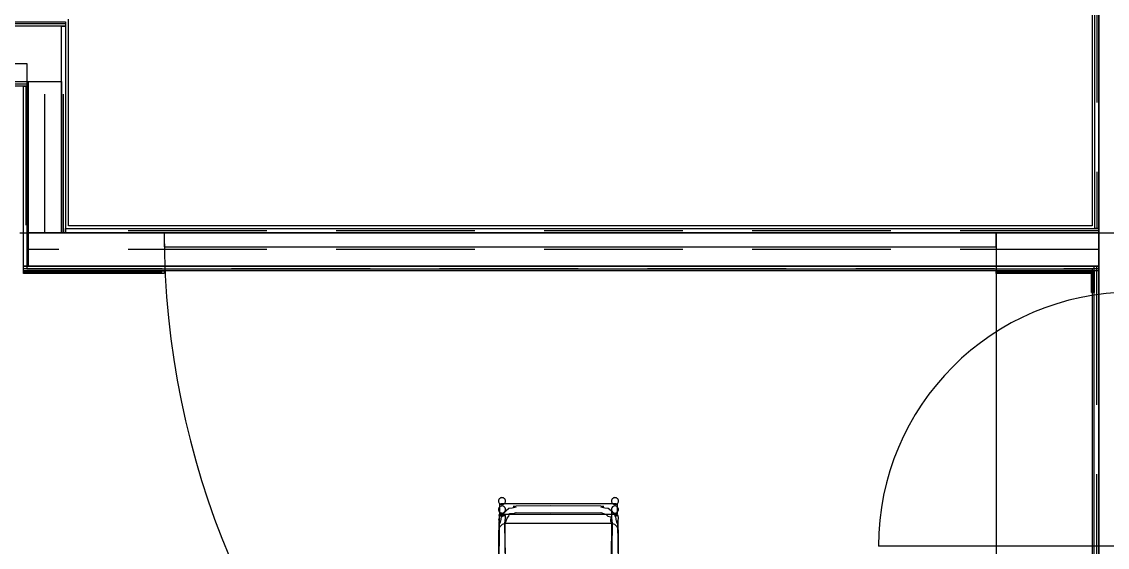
# Model space of a CAD drawing. Header units: millimetres. Extents: x -28.2 to 24.3, y -24.8 to 12.4.
# Drawn here: x -2.22 to 1.694, y 3.108 to 5.001 of the extents above; entities that cross this region are included whole.
import ezdxf

# ---------------------------------------------------------------- set-up
doc = ezdxf.new("R2010")
doc.units = ezdxf.units.MM
doc.linetypes.add('Dashed', pattern=[0.75, 0.5, -0.25])
for name, color, linetype in [('EJE_MUROS', 8, 'Continuous'), ('FURNISHINGELEMENT', 8, 'Continuous'), ('LOSAS', 3, 'Continuous'), ('MUROS', 7, 'Continuous'), ('PUERTAS', 6, 'Continuous')]:
    doc.layers.add(name, color=color, linetype=linetype)

msp = doc.modelspace()

# ---------------------------------------------------------------- linework, layer by layer
at = {"layer": 'EJE_MUROS', "linetype": 'Dashed'}
for p, q in [((1.6563, 5.9607), (1.6563, 4.2559)), ((-2.0612, 4.9934), (-5.8762, 4.9934)), ((-2.0687, 4.2409), (-2.0687, 4.9859)), ((-2.2932, 4.7774), (-2.1962, 4.7774)), ((-2.1362, 4.2409), (-2.1362, 4.7859)), ((-2.2047, 4.7689), (-2.2047, 4.1209)), ((1.6638, 4.2484), (-2.0612, 4.2484)), ((1.6638, 4.1809), (-2.1962, 4.1809)), ((-2.2132, 4.1124), (1.6638, 4.1124)), ((1.6553, 4.1209), (1.6553, 0.8359)), ((-2.2132, 4.0989), (-1.7062, 4.0989)), ((1.2938, 4.0989), (1.6468, 4.0989)), ((1.6418, 4.0939), (1.6418, 4.0262))]:
    msp.add_line(p, q, dxfattribs=at)
at = {"layer": 'FURNISHINGELEMENT'}
for p, q in [((-0.4995, 3.2793, 1.1419), (-0.5007, 3.2768, 1.1421)), ((-0.5007, 3.2768, 1.1421), (-0.5007, 3.274, 1.1423)), ((-0.5007, 3.274, 1.1423), (-0.5007, 3.2712, 1.1426)), ((-0.5007, 3.2712, 1.1426), (-0.4995, 3.2686, 1.1428)), ((-0.4994, 3.2501, 0.7969), (-0.5001, 3.2481, 0.797)), ((-0.4983, 3.2819, 1.1416), (-0.4995, 3.2793, 1.1419)), ((-0.4995, 3.2686, 1.1428), (-0.4983, 3.2661, 1.143)), ((-0.4965, 3.2535, 0.7968), (-0.4994, 3.2501, 0.7969)), ((-0.4961, 3.2836, 1.1415), (-0.4983, 3.2819, 1.1416)), ((-0.4983, 3.2661, 1.143), (-0.4961, 3.2643, 1.1432)), ((-0.4925, 3.2639, 1.1351), (-0.4971, 3.2634, 1.1305)), ((-0.4971, 3.2634, 1.1305), (-0.4971, 3.2255, 1.1338)), ((-0.4946, 3.2546, 0.7967), (-0.4965, 3.2535, 0.7968)), ((-0.4939, 3.2854, 1.1413), (-0.4961, 3.2836, 1.1415)), ((-0.4961, 3.2643, 1.1432), (-0.4939, 3.2626, 1.1433)), ((-0.4927, 3.2557, 0.7967), (-0.4946, 3.2546, 0.7967)), ((-0.4904, 3.2862, 1.1413), (-0.4939, 3.2854, 1.1413)), ((-0.4939, 3.2626, 1.1433), (-0.4904, 3.2618, 1.1434)), ((-0.4899, 3.2562, 0.7967), (-0.4927, 3.2557, 0.7967)), ((-0.4878, 3.2643, 1.1398), (-0.4925, 3.2639, 1.1351)), ((-0.4884, 3.2866, 1.1412), (-0.4904, 3.2862, 1.1413)), ((-0.4904, 3.2618, 1.1434), (-0.4884, 3.2613, 1.1434)), ((-0.4884, 3.2565, 0.7966), (-0.4899, 3.2562, 0.7967)), ((-0.4863, 3.2862, 1.1413), (-0.4884, 3.2866, 1.1412)), ((-0.4884, 3.2613, 1.1434), (-0.4863, 3.2618, 1.1434)), ((-0.484, 3.2557, 0.7967), (-0.4884, 3.2565, 0.7966)), ((-0.4815, 3.2644, 1.1415), (-0.4878, 3.2643, 1.1398)), ((-0.4829, 3.2854, 1.1413), (-0.4863, 3.2862, 1.1413)), ((-0.4863, 3.2618, 1.1434), (-0.4829, 3.2626, 1.1433)), ((-0.4802, 3.2535, 0.7968), (-0.484, 3.2557, 0.7967)), ((-0.4806, 3.2836, 1.1415), (-0.4829, 3.2854, 1.1413)), ((-0.4829, 3.2626, 1.1433), (-0.4806, 3.2643, 1.1432)), ((-0.4751, 3.2646, 1.1431), (-0.4815, 3.2644, 1.1415)), ((-0.4784, 3.2819, 1.1416), (-0.4806, 3.2836, 1.1415)), ((-0.4806, 3.2643, 1.1432), (-0.4784, 3.2661, 1.143)), ((-0.4774, 3.2501, 0.7969), (-0.4802, 3.2535, 0.7968)), ((-0.4772, 3.2793, 1.1419), (-0.4784, 3.2819, 1.1416)), ((-0.4784, 3.2661, 1.143), (-0.4772, 3.2686, 1.1428)), ((-0.4759, 3.246, 0.7971), (-0.4774, 3.2501, 0.7969)), ((-0.476, 3.2768, 1.1421), (-0.4772, 3.2793, 1.1419)), ((-0.4772, 3.2686, 1.1428), (-0.476, 3.2712, 1.1426)), ((-0.476, 3.274, 1.1423), (-0.476, 3.2768, 1.1421)), ((-0.476, 3.2712, 1.1426), (-0.476, 3.274, 1.1423)), ((-0.0941, 3.2646, 1.1431), (-0.4751, 3.2646, 1.1431)), ((-0.4514, 3.2488, 0.3637), (-0.4637, 3.2473, 0.3613)), ((-0.437, 3.2521, 0.3626), (-0.4514, 3.2488, 0.3637)), ((-0.437, 3.2556, 0.3582), (-0.448, 3.2547, 0.3527)), ((-0.448, 3.2547, 0.3527), (-0.437, 3.2521, 0.3626)), ((-0.3126, 3.2569, 0.3527), (-0.437, 3.2556, 0.3582)), ((-0.1322, 3.2556, 0.3582), (-0.3126, 3.2569, 0.3527)), ((-0.1212, 3.2547, 0.3527), (-0.1322, 3.2556, 0.3582)), ((-0.1322, 3.2521, 0.3626), (-0.1212, 3.2547, 0.3527)), ((-0.1179, 3.2488, 0.3637), (-0.1322, 3.2521, 0.3626)), ((-0.1055, 3.2473, 0.3613), (-0.1179, 3.2488, 0.3637)), ((-0.0878, 3.2644, 1.1415), (-0.0941, 3.2646, 1.1431)), ((-0.0922, 3.2501, 0.7969), (-0.0937, 3.246, 0.7971)), ((-0.0923, 3.2793, 1.1419), (-0.0935, 3.2768, 1.1421)), ((-0.0935, 3.2768, 1.1421), (-0.0935, 3.274, 1.1423)), ((-0.0935, 3.274, 1.1423), (-0.0935, 3.2712, 1.1426)), ((-0.0935, 3.2712, 1.1426), (-0.0923, 3.2686, 1.1428)), ((-0.0911, 3.2819, 1.1416), (-0.0923, 3.2793, 1.1419)), ((-0.0923, 3.2686, 1.1428), (-0.0911, 3.2661, 1.143)), ((-0.0893, 3.2535, 0.7968), (-0.0922, 3.2501, 0.7969)), ((-0.0889, 3.2836, 1.1415), (-0.0911, 3.2819, 1.1416)), ((-0.0911, 3.2661, 1.143), (-0.0889, 3.2643, 1.1432)), ((-0.0855, 3.2557, 0.7967), (-0.0893, 3.2535, 0.7968)), ((-0.0867, 3.2854, 1.1413), (-0.0889, 3.2836, 1.1415)), ((-0.0889, 3.2643, 1.1432), (-0.0867, 3.2626, 1.1433)), ((-0.0814, 3.2643, 1.1398), (-0.0878, 3.2644, 1.1415)), ((-0.0832, 3.2862, 1.1413), (-0.0867, 3.2854, 1.1413)), ((-0.0867, 3.2626, 1.1433), (-0.0832, 3.2618, 1.1434)), ((-0.0812, 3.2565, 0.7966), (-0.0855, 3.2557, 0.7967)), ((-0.0812, 3.2866, 1.1412), (-0.0832, 3.2862, 1.1413)), ((-0.0832, 3.2618, 1.1434), (-0.0812, 3.2613, 1.1434)), ((-0.0768, 3.2639, 1.1351), (-0.0814, 3.2643, 1.1398)), ((-0.0791, 3.2862, 1.1413), (-0.0812, 3.2866, 1.1412)), ((-0.0812, 3.2613, 1.1434), (-0.0791, 3.2618, 1.1434)), ((-0.0768, 3.2557, 0.7967), (-0.0812, 3.2565, 0.7966)), ((-0.0756, 3.2854, 1.1413), (-0.0791, 3.2862, 1.1413)), ((-0.0791, 3.2618, 1.1434), (-0.0756, 3.2626, 1.1433)), ((-0.0721, 3.2634, 1.1305), (-0.0768, 3.2639, 1.1351)), ((-0.073, 3.2535, 0.7968), (-0.0768, 3.2557, 0.7967)), ((-0.0734, 3.2836, 1.1415), (-0.0756, 3.2854, 1.1413)), ((-0.0756, 3.2626, 1.1433), (-0.0734, 3.2643, 1.1432)), ((-0.0712, 3.2819, 1.1416), (-0.0734, 3.2836, 1.1415)), ((-0.0734, 3.2643, 1.1432), (-0.0712, 3.2661, 1.143)), ((-0.0702, 3.2501, 0.7969), (-0.073, 3.2535, 0.7968)), ((-0.0721, 3.2255, 1.1338), (-0.0721, 3.2634, 1.1305)), ((-0.07, 3.2793, 1.1419), (-0.0712, 3.2819, 1.1416)), ((-0.0712, 3.2661, 1.143), (-0.07, 3.2686, 1.1428)), ((-0.0686, 3.246, 0.7971), (-0.0702, 3.2501, 0.7969)), ((-0.0688, 3.2768, 1.1421), (-0.07, 3.2793, 1.1419)), ((-0.07, 3.2686, 1.1428), (-0.0688, 3.2712, 1.1426)), ((-0.0688, 3.274, 1.1423), (-0.0688, 3.2768, 1.1421)), ((-0.0688, 3.2712, 1.1426), (-0.0688, 3.274, 1.1423)), ((-0.5001, 3.2481, 0.797), (-0.5009, 3.246, 0.7971)), ((-0.5009, 3.246, 0.7971), (-0.5009, 3.2416, 0.7973)), ((-0.5009, 3.2416, 0.7973), (-0.5001, 3.2395, 0.7974)), ((-0.5001, 3.2395, 0.7974), (-0.4994, 3.2374, 0.7975)), ((-0.4986, 3.2047, 0.7555), (-0.5, 3.2108, 0.755)), ((-0.5, 3.2108, 0.755), (-0.4997, 3.202, 0.753)), ((-0.4994, 3.2374, 0.7975), (-0.4979, 3.2357, 0.7976)), ((-0.4987, 3.2242, 0.767), (-0.4989, 3.2156, 0.7598)), ((-0.4989, 3.2156, 0.7598), (-0.4986, 3.2047, 0.7555)), ((-0.4972, 3.218, 0.7639), (-0.4987, 3.2242, 0.767)), ((-0.4979, 3.2357, 0.7976), (-0.4965, 3.2341, 0.7976)), ((-0.4955, 3.2223, 0.7696), (-0.4973, 3.2273, 0.7734)), ((-0.4973, 3.2273, 0.7734), (-0.4972, 3.218, 0.7639)), ((-0.4971, 3.2255, 1.1338), (-0.4925, 3.2259, 1.1384)), ((-0.4965, 3.2341, 0.7976), (-0.4946, 3.233, 0.7977)), ((-0.4952, 3.2285, 0.7785), (-0.4955, 3.2223, 0.7696)), ((-0.4919, 3.2205, 0.7701), (-0.4952, 3.2285, 0.7785)), ((-0.4946, 3.233, 0.7977), (-0.4927, 3.2318, 0.7977)), ((-0.4927, 3.2318, 0.7977), (-0.4899, 3.2314, 0.7977)), ((-0.4925, 3.2259, 1.1384), (-0.4878, 3.2263, 1.1431)), ((-0.4909, 3.2201, 0.3613), (-0.4924, 3.2078, 0.3637)), ((-0.4884, 3.2262, 0.7785), (-0.4919, 3.2285, 0.782)), ((-0.4919, 3.2285, 0.782), (-0.4919, 3.2205, 0.7701)), ((-0.4821, 3.2311, 0.3626), (-0.4909, 3.2201, 0.3613)), ((-0.4899, 3.2314, 0.7977), (-0.4884, 3.2311, 0.7978)), ((-0.4884, 3.2311, 0.7978), (-0.484, 3.2318, 0.7977)), ((-0.4791, 3.2256, 0.7705), (-0.4884, 3.2262, 0.7785)), ((-0.4884, 3.2192, 0.7714), (-0.4791, 3.2256, 0.7705)), ((-0.4762, 3.2217, 0.7598), (-0.4884, 3.2192, 0.7714)), ((-0.4878, 3.2263, 1.1431), (-0.48, 3.2265, 1.1452)), ((-0.484, 3.2318, 0.7977), (-0.4802, 3.2341, 0.7976)), ((-0.4737, 3.2393, 0.3626), (-0.4821, 3.2311, 0.3626)), ((-0.4802, 3.2341, 0.7976), (-0.4774, 3.2374, 0.7975)), ((-0.48, 3.2265, 1.1452), (-0.4751, 3.2266, 1.1465)), ((-0.4784, 3.193, 0.7543), (-0.4757, 3.2134, 0.7519)), ((-0.4774, 3.2374, 0.7975), (-0.4759, 3.2416, 0.7973)), ((-0.4757, 3.2134, 0.7519), (-0.4762, 3.2217, 0.7598)), ((-0.4759, 3.2416, 0.7973), (-0.4759, 3.246, 0.7971)), ((-0.4751, 3.2266, 1.1465), (-0.0941, 3.2266, 1.1465)), ((-0.4637, 3.2473, 0.3613), (-0.4737, 3.2393, 0.3626)), ((-0.4726, 3.2029, 0.3527), (-0.47, 3.2124, 0.3527)), ((-0.47, 3.2124, 0.3527), (-0.4631, 3.2194, 0.3527)), ((-0.4631, 3.2194, 0.3527), (-0.4607, 3.2296, 0.3629)), ((-0.4607, 3.2296, 0.3629), (-0.4466, 3.2289, 0.3527)), ((-0.4466, 3.2289, 0.3527), (-0.437, 3.2327, 0.3582)), ((-0.437, 3.2327, 0.3582), (-0.3126, 3.2315, 0.3527)), ((-0.3126, 3.2315, 0.3527), (-0.1322, 3.2327, 0.3582)), ((-0.1322, 3.2327, 0.3582), (-0.1227, 3.2289, 0.3527)), ((-0.1227, 3.2289, 0.3527), (-0.1132, 3.2264, 0.3527)), ((-0.1132, 3.2264, 0.3527), (-0.1062, 3.2194, 0.3527)), ((-0.1062, 3.2194, 0.3527), (-0.096, 3.217, 0.3629)), ((-0.0945, 3.2385, 0.3626), (-0.1055, 3.2473, 0.3613)), ((-0.096, 3.217, 0.3629), (-0.0967, 3.2029, 0.3527)), ((-0.0863, 3.2301, 0.3626), (-0.0945, 3.2385, 0.3626)), ((-0.0941, 3.2266, 1.1465), (-0.0892, 3.2265, 1.1452)), ((-0.0812, 3.2262, 0.7785), (-0.0939, 3.2355, 0.7696)), ((-0.0939, 3.2355, 0.7696), (-0.0938, 3.2284, 0.763)), ((-0.0938, 3.2284, 0.763), (-0.0938, 3.2216, 0.7566)), ((-0.0938, 3.2216, 0.7566), (-0.0938, 3.2134, 0.7519)), ((-0.0938, 3.2134, 0.7519), (-0.0911, 3.193, 0.7543)), ((-0.0937, 3.246, 0.7971), (-0.0937, 3.2416, 0.7973)), ((-0.0937, 3.2416, 0.7973), (-0.0921, 3.2374, 0.7975)), ((-0.0921, 3.2374, 0.7975), (-0.0893, 3.2341, 0.7976)), ((-0.0893, 3.2341, 0.7976), (-0.0855, 3.2318, 0.7977)), ((-0.0892, 3.2265, 1.1452), (-0.0814, 3.2263, 1.1431)), ((-0.0784, 3.2201, 0.3613), (-0.0863, 3.2301, 0.3626)), ((-0.0855, 3.2318, 0.7977), (-0.0812, 3.2311, 0.7978)), ((-0.0814, 3.2263, 1.1431), (-0.0768, 3.2259, 1.1384)), ((-0.0812, 3.2311, 0.7978), (-0.0768, 3.2318, 0.7977)), ((-0.0719, 3.2256, 0.7705), (-0.0812, 3.2262, 0.7785)), ((-0.0812, 3.2192, 0.7714), (-0.0719, 3.2256, 0.7705)), ((-0.069, 3.2217, 0.7598), (-0.0812, 3.2192, 0.7714)), ((-0.0769, 3.2078, 0.3637), (-0.0784, 3.2201, 0.3613)), ((-0.0768, 3.2318, 0.7977), (-0.073, 3.2341, 0.7976)), ((-0.0768, 3.2259, 1.1384), (-0.0721, 3.2255, 1.1338)), ((-0.073, 3.2341, 0.7976), (-0.0702, 3.2374, 0.7975)), ((-0.0712, 3.193, 0.7543), (-0.0685, 3.2134, 0.7519)), ((-0.0702, 3.2374, 0.7975), (-0.0686, 3.2416, 0.7973)), ((-0.0685, 3.2134, 0.7519), (-0.069, 3.2217, 0.7598)), ((-0.0686, 3.2416, 0.7973), (-0.0686, 3.246, 0.7971)), ((-0.4993, 3.1934, 0.3582), (-0.5005, 2.9872, 0.3527)), ((-0.4992, 3.1729, 0.7972), (-0.5005, 3.168, 0.7972)), ((-0.4983, 3.193, 0.7543), (-0.4998, 3.0279, 0.7519)), ((-0.4997, 3.202, 0.753), (-0.4986, 3.2047, 0.7555)), ((-0.4983, 3.2044, 0.3527), (-0.4993, 3.1934, 0.3582)), ((-0.4971, 3.1807, 0.7972), (-0.4992, 3.1729, 0.7972)), ((-0.4986, 3.2047, 0.7555), (-0.4983, 3.193, 0.7543)), ((-0.4957, 3.1934, 0.3626), (-0.4983, 3.2044, 0.3527)), ((-0.4925, 3.1853, 0.7972), (-0.4971, 3.1807, 0.7972)), ((-0.4924, 3.2078, 0.3637), (-0.4957, 3.1934, 0.3626)), ((-0.4878, 3.19, 0.7972), (-0.4925, 3.1853, 0.7972)), ((-0.48, 3.1921, 0.7972), (-0.4878, 3.19, 0.7972)), ((-0.4751, 3.1934, 0.7972), (-0.48, 3.1921, 0.7972)), ((-0.4757, 3.0515, 0.7464), (-0.4784, 3.193, 0.7543)), ((-0.4764, 3.1934, 0.3582), (-0.4726, 3.2029, 0.3527)), ((-0.4751, 2.9872, 0.3527), (-0.4764, 3.1934, 0.3582)), ((-0.0941, 3.1934, 0.7972), (-0.4751, 3.1934, 0.7972)), ((-0.0967, 3.2029, 0.3527), (-0.0929, 3.1934, 0.3582)), ((-0.0892, 3.1921, 0.7972), (-0.0941, 3.1934, 0.7972)), ((-0.0929, 3.1934, 0.3582), (-0.0941, 3.0689, 0.3527)), ((-0.0911, 3.193, 0.7543), (-0.0938, 3.0107, 0.7457)), ((-0.0814, 3.19, 0.7972), (-0.0892, 3.1921, 0.7972)), ((-0.0768, 3.1853, 0.7972), (-0.0814, 3.19, 0.7972)), ((-0.0735, 3.1934, 0.3626), (-0.0769, 3.2078, 0.3637)), ((-0.0721, 3.1807, 0.7972), (-0.0768, 3.1853, 0.7972)), ((-0.0709, 3.2044, 0.3527), (-0.0735, 3.1934, 0.3626)), ((-0.0704, 3.1743, 0.7972), (-0.0721, 3.1807, 0.7972)), ((-0.0685, 3.0515, 0.7464), (-0.0712, 3.193, 0.7543)), ((-0.07, 3.1934, 0.3582), (-0.0709, 3.2044, 0.3527)), ((-0.0687, 3.168, 0.7972), (-0.0704, 3.1743, 0.7972)), ((-0.0687, 3.0689, 0.3527), (-0.07, 3.1934, 0.3582)), ((-0.5005, 3.168, 0.7972), (-0.5005, 2.8251, 0.7972)), ((-0.0687, 2.8251, 0.7972), (-0.0687, 3.168, 0.7972))]:
    msp.add_line(p, q, dxfattribs=at)
at = {"layer": 'LOSAS'}
for p, q in [((1.6388, 5.9857), (1.6388, 4.2659)), ((-2.0512, 4.2659), (-2.0512, 5.0109)), ((-5.7412, 4.8509), (-2.2012, 4.8509)), ((-2.2012, 4.8509), (-2.2012, 4.1109)), ((1.6388, 4.2659), (-2.0512, 4.2659)), ((-2.2262, 4.2409), (1.8138, 4.2409)), ((-2.2012, 4.1109), (1.6388, 4.1109)), ((1.6388, 4.1109), (1.6388, 0.1709))]:
    msp.add_line(p, q, dxfattribs=at)
at = {"layer": 'MUROS'}
for p, q in [((1.6488, 4.2559), (1.6488, 5.9607)), ((1.6638, 5.9607), (1.6638, 4.2559)), ((1.6638, 0.8359), (1.6638, 5.7607)), ((-5.8762, 5.0009), (-2.0612, 5.0009)), ((-2.0612, 4.9859), (-5.8762, 4.9859)), ((-2.0762, 4.2409), (-2.0762, 4.9859)), ((-2.0762, 4.9859), (-2.0612, 4.9859)), ((-2.0612, 5.0009), (-2.0612, 4.9859)), ((-2.0612, 4.9859), (-2.0612, 4.2409)), ((-2.2932, 4.7859), (-2.1962, 4.7859)), ((-2.1962, 4.2409), (-2.1962, 4.7859)), ((-2.1962, 4.7859), (-2.0762, 4.7859)), ((-2.1962, 4.7859), (-2.1962, 4.7689)), ((-2.0762, 4.7859), (-2.0762, 4.2409)), ((-2.1962, 4.7689), (-2.2932, 4.7689)), ((-2.2132, 4.1209), (-2.2132, 4.7689)), ((-2.2132, 4.7689), (-2.1962, 4.7689)), ((-2.1962, 4.7689), (-2.1962, 4.1209)), ((-2.1962, 4.1209), (-2.1962, 4.2409)), ((-2.1962, 4.2409), (1.6638, 4.2409)), ((-2.0762, 4.2409), (-2.1962, 4.2409)), ((-2.0612, 4.2409), (-2.0762, 4.2409)), ((-2.0612, 4.2409), (-2.0612, 4.2559)), ((-2.0612, 4.2559), (1.6638, 4.2559)), ((1.6638, 4.2409), (-2.0612, 4.2409)), ((1.6638, 4.2559), (1.6488, 4.2559)), ((1.6638, 4.2559), (1.6638, 4.2409)), ((1.6638, 4.2409), (1.6638, 4.1209)), ((-2.2132, 4.1209), (1.6638, 4.1209)), ((-2.2132, 4.1039), (-2.2132, 4.1209)), ((-2.1962, 4.1209), (-2.2132, 4.1209)), ((1.6638, 4.1209), (-2.1962, 4.1209)), ((1.6468, 0.8359), (1.6468, 4.1209)), ((1.6468, 4.1209), (1.6638, 4.1209)), ((1.6638, 4.1209), (1.6638, 0.8359)), ((1.6638, 4.1209), (1.6638, 4.1039)), ((1.6638, 4.1039), (-2.2132, 4.1039)), ((-2.2132, 4.1039), (-1.7062, 4.1039)), ((-2.2132, 4.0939), (-2.2132, 4.1039)), ((-1.7062, 4.0939), (-2.2132, 4.0939)), ((-1.7062, 4.1039), (-1.7062, 4.0939)), ((1.2938, 4.1039), (1.6468, 4.1039)), ((1.2938, 4.0939), (1.2938, 4.1039)), ((1.6468, 4.0939), (1.2938, 4.0939)), ((1.6368, 4.0262), (1.6368, 4.0939)), ((1.6368, 4.0939), (1.6468, 4.0939)), ((1.6468, 4.1039), (1.6468, 4.0939)), ((1.6468, 4.0939), (1.6468, 4.0262)), ((1.6468, 4.0262), (1.6368, 4.0262))]:
    msp.add_line(p, q, dxfattribs=at)
at = {"layer": 'PUERTAS'}
for p, q in [((1.2938, 4.2409), (-1.7062, 4.2409)), ((-1.7062, 4.2409), (-1.7062, 4.1909)), ((1.2938, 4.2409), (-1.7062, 4.2409)), ((-1.7062, 4.2409), (-1.7062, 4.1909)), ((1.2938, 4.2409), (-1.7062, 4.2409)), ((-1.7062, 4.2409), (-1.7062, 4.1909)), ((1.2938, 4.2409), (-1.7062, 4.2409)), ((-1.7062, 4.2409), (-1.7062, 4.1909)), ((1.2938, 4.2409), (-1.7062, 4.2409)), ((-1.7062, 4.2409), (-1.7062, 4.1909)), ((1.2938, 4.2409), (-1.7062, 4.2409)), ((-1.7062, 4.2409), (-1.7062, 4.1909)), ((1.2938, 4.2409), (-1.7062, 4.2409)), ((-1.7062, 4.2409), (-1.7062, 4.1909)), ((1.2938, 4.2409), (-1.7062, 4.2409)), ((-1.7062, 4.2409), (-1.7062, 4.1909)), ((1.2938, 4.2409), (-1.7062, 4.2409)), ((-1.7062, 4.2409), (-1.7062, 4.1909)), ((1.2938, 4.1909), (1.2938, 4.2409)), ((1.2938, 4.2409), (1.2938, 1.2409)), ((1.2938, 4.1909), (1.2938, 4.2409)), ((1.2938, 4.2409), (1.2938, 1.2409)), ((1.2938, 4.1909), (1.2938, 4.2409)), ((1.2938, 4.2409), (1.2938, 1.2409)), ((1.2938, 4.1909), (1.2938, 4.2409)), ((1.2938, 4.2409), (1.2938, 1.2409)), ((1.2938, 4.1909), (1.2938, 4.2409)), ((1.2938, 4.2409), (1.2938, 1.2409)), ((1.2938, 4.1909), (1.2938, 4.2409)), ((1.2938, 4.2409), (1.2938, 1.2409)), ((1.2938, 4.1909), (1.2938, 4.2409)), ((1.2938, 4.2409), (1.2938, 1.2409)), ((1.2938, 4.1909), (1.2938, 4.2409)), ((1.2938, 4.2409), (1.2938, 1.2409)), ((1.2938, 4.1909), (1.2938, 4.2409)), ((1.2938, 4.2409), (1.2938, 1.2409)), ((-1.7062, 4.1909), (1.2938, 4.1909)), ((-1.7062, 4.1909), (1.2938, 4.1909)), ((-1.7062, 4.1909), (1.2938, 4.1909)), ((-1.7062, 4.1909), (1.2938, 4.1909)), ((-1.7062, 4.1909), (1.2938, 4.1909)), ((-1.7062, 4.1909), (1.2938, 4.1909)), ((-1.7062, 4.1909), (1.2938, 4.1909)), ((-1.7062, 4.1909), (1.2938, 4.1909)), ((-1.7062, 4.1909), (1.2938, 4.1909)), ((1.7838, 3.1114), (0.8688, 3.1114)), ((1.7838, 3.1114), (0.8688, 3.1114)), ((1.7838, 3.1114), (0.8688, 3.1114))]:
    msp.add_line(p, q, dxfattribs=at)
for centre, radius, start, end in [((1.2938, 4.2409), 3, 180, 270), ((1.2938, 4.2409), 3, 180, 270), ((1.2938, 4.2409), 3, 180, 270), ((1.2938, 4.2409), 3, 180, 270), ((1.2938, 4.2409), 3, 180, 270), ((1.2938, 4.2409), 3, 180, 270), ((1.2938, 4.2409), 3, 180, 270), ((1.2938, 4.2409), 3, 180, 270), ((1.2938, 4.2409), 3, 180, 270), ((1.7838, 3.1114), 0.915, 90, 180), ((1.7838, 3.1114), 0.915, 90, 180), ((1.7838, 3.1114), 0.915, 90, 180)]:
    msp.add_arc(centre, radius, start, end, dxfattribs=at)

doc.saveas('drawing.dxf')
